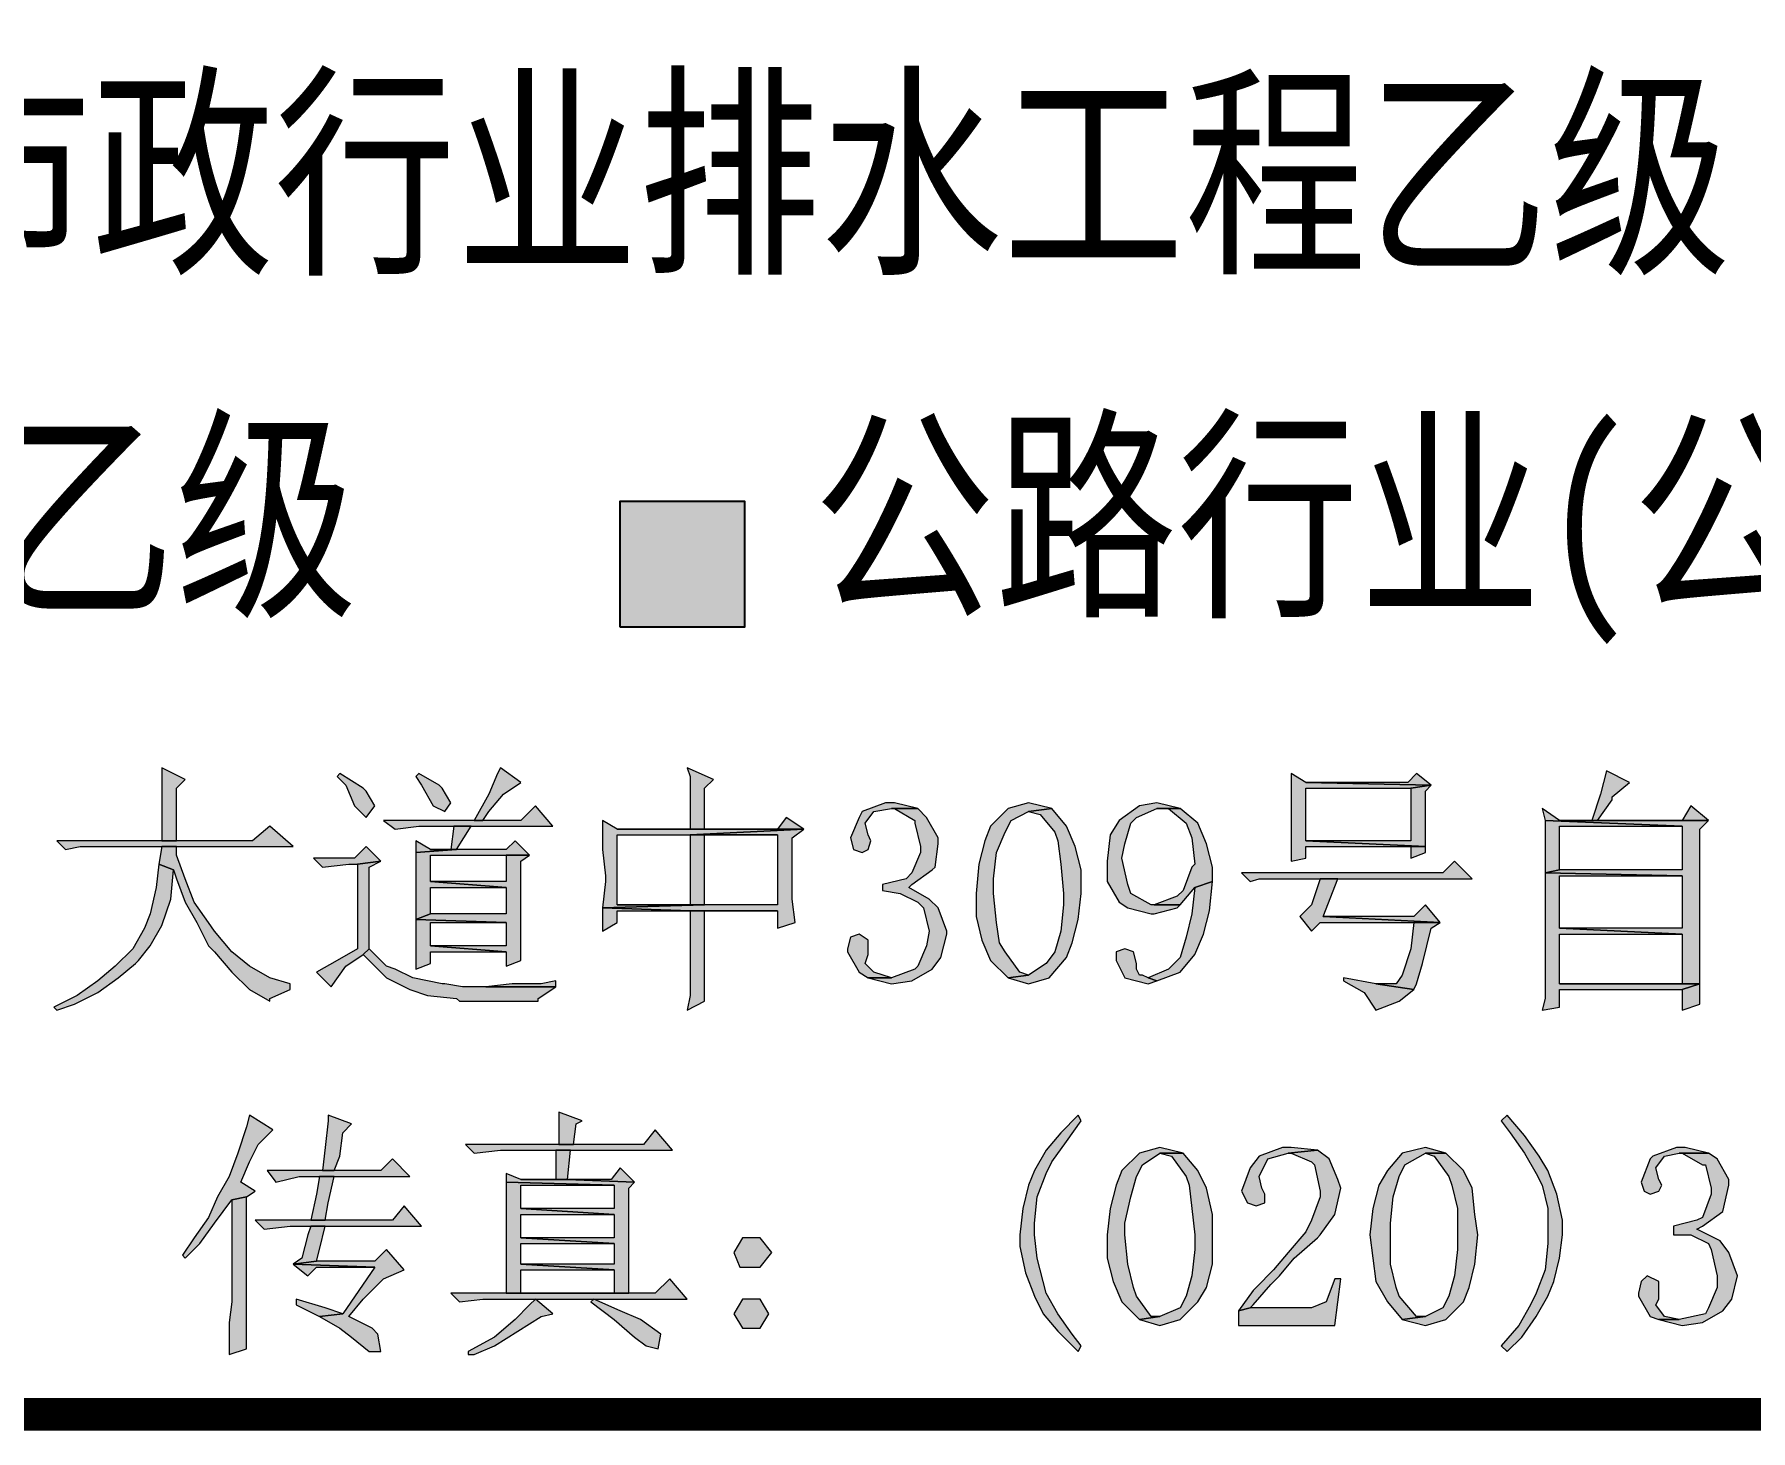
# Model space of a CAD drawing. Extents: x -9422388 to 15610651, y -1992469 to 953794.
# Drawn here: x -2685709 to -2683857, y -249002 to -247497 of the extents above; entities that cross this region are included whole.
import ezdxf

# ---------------------------------------------------------------- set-up
doc = ezdxf.new("R2010")
doc.units = 0
doc.header["$LTSCALE"] = 1000
doc.layers.add('PUB_TITLE', color=4, linetype='Continuous')
doc.styles.add('STYLE1', font='', dxfattribs={"width": 0.8})
doc.styles.get('STYLE1').set_extended_font_data('SimSun')

# ---------------------------------------------------------------- blocks, each defined once
blk = doc.blocks.new('AACI')
at = {"layer": 'PUB_TITLE'}
blk.add_hatch(color=256, dxfattribs=at).paths.add_polyline_path([(3832.3, 849.1), (3832.3, 984.1), (3697.3, 984.1), (3697.3, 849.1)])
h = blk.add_hatch(color=256, dxfattribs=at)
h.dxf.hatch_style = 1
h.paths.add_polyline_path([(3219.3, 675), (3228.7, 684.5), (3203.6, 697.1), (3203.6, 681.3), (3203.6, 653), (3203.6, 618.4), (3219.3, 618.4)])
h.paths.add_polyline_path([(3320, 634.1), (3301.1, 618.4), (3219.3, 618.4), (3203.6, 618.4), (3090.3, 618.4), (3099.7, 608.9), (3115.5, 612.1), (3203.6, 612.1), (3219.3, 612.1), (3345.2, 612.1)])
h.paths.add_polyline_path([(3219.3, 612.1), (3203.6, 612.1), (3200.4, 593.2), (3216.2, 586.9), (3219.3, 577.5), (3228.7, 552.3), (3241.3, 530.3), (3253.9, 505.1), (3260.2, 498.8), (3279.1, 476.8), (3298, 457.9), (3320, 445.3), (3320, 448.4), (3342, 457.9), (3342, 464.2), (3320, 470.5), (3298, 483.1), (3279.1, 498.8), (3260.2, 520.8), (3253.9, 530.3), (3238.2, 552.3), (3228.7, 577.5), (3219.3, 602.7)])
h.paths.add_polyline_path([(3216.2, 586.9), (3200.4, 593.2), (3197.3, 568), (3191, 539.7), (3184.7, 524), (3172.1, 501.9), (3153.2, 483.1), (3134.3, 467.3), (3112.3, 451.6), (3087.1, 439), (3090.3, 435.9), (3109.2, 442.2), (3134.3, 454.7), (3156.4, 470.5), (3175.2, 486.2), (3178.4, 489.4), (3191, 505.1), (3203.6, 527.1), (3213, 555.4)])
h = blk.add_hatch(color=256, dxfattribs=at)
h.dxf.hatch_style = 1
h.paths.add_polyline_path([(3505.7, 675), (3502.5, 678.2), (3480.5, 690.8), (3477.4, 687.6), (3483.7, 678.2), (3496.2, 656.2), (3508.8, 649.9), (3515.1, 659.3)])
h.paths.add_polyline_path([(3571.8, 668.7), (3590.7, 681.3), (3568.6, 697.1), (3565.5, 690.8), (3556, 668.7), (3540.3, 640.4), (3549.7, 640.4), (3556, 649.9)])
h.paths.add_polyline_path([(3606.4, 656.2), (3590.7, 640.4), (3549.7, 640.4), (3540.3, 640.4), (3442.7, 640.4), (3455.3, 631), (3480.5, 634.1), (3518.3, 634.1), (3537.2, 634.1), (3625.3, 634.1)])
h.paths.add_polyline_path([(3423.9, 671.9), (3420.7, 675), (3395.5, 690.8), (3392.4, 687.6), (3401.8, 678.2), (3411.3, 656.2), (3423.9, 643.6), (3433.3, 656.2)])
h.paths.add_polyline_path([(3423.9, 612.1), (3411.3, 599.5), (3367.2, 599.5), (3376.7, 590.1), (3405, 593.2), (3414.4, 593.2), (3439.6, 596.4)])
h.paths.add_polyline_path([(3427, 590.1), (3439.6, 596.4), (3414.4, 593.2), (3414.4, 501.9), (3392.4, 489.4), (3370.4, 476.8), (3386.1, 461), (3401.8, 483.1), (3420.7, 495.7), (3427, 501.9)])
h.paths.add_polyline_path([(3427, 501.9), (3420.7, 495.7), (3436.5, 479.9), (3445.9, 470.5), (3471.1, 457.9), (3490, 451.6), (3521.4, 448.4), (3524.6, 445.3), (3549.7, 445.3), (3578.1, 445.3), (3609.5, 445.3), (3609.5, 448.4), (3628.4, 461), (3552.9, 461), (3527.7, 461), (3508.8, 464.2), (3505.7, 464.2), (3474.2, 470.5), (3455.3, 479.9), (3445.9, 483.1)])
h.paths.add_polyline_path([(3493.1, 530.3), (3574.9, 530.3), (3477.4, 533.4), (3477.4, 508.2), (3477.4, 479.9), (3493.1, 486.2), (3493.1, 498.8), (3574.9, 498.8), (3493.1, 505.1)])
h.paths.add_polyline_path([(3493.1, 568), (3574.9, 568), (3493.1, 574.3), (3493.1, 602.7), (3574.9, 602.7), (3600.1, 602.7), (3584.4, 618.4), (3574.9, 608.9), (3521.4, 608.9), (3477.4, 605.8), (3477.4, 577.5), (3477.4, 549.2), (3477.4, 533.4), (3493.1, 539.7)])
h.paths.add_polyline_path([(3477.4, 618.4), (3477.4, 605.8), (3521.4, 608.9), (3493.1, 608.9)], flags=17)
h.paths.add_polyline_path([(3590.7, 596.4), (3600.1, 602.7), (3574.9, 602.7), (3574.9, 574.3), (3493.1, 574.3), (3574.9, 568), (3574.9, 539.7), (3493.1, 539.7), (3477.4, 533.4), (3574.9, 530.3), (3574.9, 505.1), (3493.1, 505.1), (3574.9, 498.8), (3574.9, 483.1), (3590.7, 489.4), (3590.7, 492.5), (3590.7, 517.7), (3590.7, 546)])
h.paths.add_polyline_path([(3628.4, 467.3), (3612.7, 464.2), (3581.2, 464.2), (3552.9, 461), (3628.4, 461)], flags=17)
h = blk.add_hatch(color=256, dxfattribs=at)
h.dxf.hatch_style = 1
h.paths.add_polyline_path([(3788.9, 675), (3798.4, 684.5), (3770, 697.1), (3773.2, 687.6), (3773.2, 662.4), (3773.2, 631), (3788.9, 631)])
h.paths.add_polyline_path([(3895.9, 631), (3788.9, 631), (3694.5, 631), (3678.8, 640.4), (3678.8, 634.1), (3678.8, 608.9), (3681.9, 580.6), (3681.9, 574.3), (3678.8, 546), (3788.9, 549.2), (3694.5, 549.2), (3694.5, 624.7), (3773.2, 624.7)])
h.paths.add_polyline_path([(3895.9, 631), (3773.2, 624.7), (3867.6, 624.7), (3867.6, 549.2), (3788.9, 549.2), (3678.8, 546), (3773.2, 542.9), (3867.6, 542.9), (3867.6, 524), (3886.5, 530.3), (3883.3, 555.4), (3883.3, 621.5)])
h.paths.add_polyline_path([(3877, 643.6), (3867.6, 631), (3895.9, 631)])
h.paths.add_polyline_path([(3788.9, 624.7), (3773.2, 624.7), (3773.2, 549.2), (3788.9, 549.2)], flags=17)
h.paths.add_polyline_path([(3788.9, 542.9), (3773.2, 542.9), (3773.2, 505.1), (3773.2, 473.6), (3773.2, 451.6), (3770, 435.9), (3788.9, 445.3), (3788.9, 451.6), (3788.9, 473.6), (3788.9, 501.9)])
h.paths.add_polyline_path([(3694.5, 542.9), (3773.2, 542.9), (3678.8, 546), (3678.8, 520.8), (3694.5, 530.3)])
h = blk.add_hatch(color=256, dxfattribs=at)
h.dxf.hatch_style = 1
h.paths.add_polyline_path([(4556.8, 690.8), (4547.4, 681.3), (4437.2, 681.3), (4572.5, 678.2)], flags=17)
h.paths.add_polyline_path([(4437.2, 681.3), (4421.5, 690.8), (4421.5, 668.7), (4421.5, 643.6), (4421.5, 621.5), (4421.5, 596.4), (4437.2, 599.5), (4437.2, 612.1), (4550.5, 612.1), (4566.2, 612.1), (4437.2, 618.4), (4437.2, 675), (4550.5, 675), (4572.5, 678.2)])
h.paths.add_polyline_path([(4566.2, 671.9), (4572.5, 678.2), (4550.5, 675), (4550.5, 618.4), (4437.2, 618.4), (4566.2, 612.1), (4566.2, 634.1)], flags=17)
h.paths.add_polyline_path([(4566.2, 612.1), (4550.5, 612.1), (4550.5, 599.5), (4566.2, 605.8)], flags=17)
h.paths.add_polyline_path([(4597.7, 596.4), (4585.1, 583.8), (4368, 583.8), (4377.4, 574.3), (4386.9, 577.5), (4452.9, 577.5), (4471.8, 577.5), (4616.6, 577.5)])
h.paths.add_polyline_path([(4471.8, 577.5), (4452.9, 577.5), (4443.5, 549.2), (4430.9, 536.6), (4443.5, 520.8), (4452.9, 530.3), (4553.7, 530.3), (4582, 530.3), (4456.1, 536.6)])
h.paths.add_polyline_path([(4566.2, 549.2), (4553.7, 536.6), (4456.1, 536.6), (4582, 530.3)], flags=17)
h.paths.add_polyline_path([(4572.5, 524), (4582, 530.3), (4553.7, 530.3), (4550.5, 501.9), (4541.1, 473.6), (4534.8, 464.2), (4531.6, 464.2), (4512.7, 464.2), (4553.7, 457.9), (4556.8, 464.2), (4563.1, 486.2)])
h.paths.add_polyline_path([(4537.9, 445.3), (4553.7, 457.9), (4512.7, 464.2), (4478.1, 470.5), (4478.1, 467.3), (4500.2, 454.7), (4512.7, 435.9)])
h = blk.add_hatch(color=256, dxfattribs=at)
h.dxf.hatch_style = 1
h.paths.add_polyline_path([(4786.5, 681.3), (4761.4, 693.9), (4755.1, 668.7), (4745.6, 640.4), (4751.9, 640.4), (4767.6, 662.4), (4767.6, 665.6)])
h.paths.add_polyline_path([(4852.6, 656.2), (4843.2, 640.4), (4871.5, 640.4)])
h.paths.add_polyline_path([(4871.5, 640.4), (4711, 640.4), (4692.1, 653), (4695.3, 640.4), (4843.2, 634.1), (4843.2, 586.9), (4711, 586.9), (4695.3, 583.8), (4843.2, 580.6), (4843.2, 524), (4711, 524), (4843.2, 517.7), (4843.2, 464.2), (4862.1, 464.2), (4862.1, 631)])
h.paths.add_polyline_path([(4711, 634.1), (4843.2, 634.1), (4695.3, 640.4), (4695.3, 615.2), (4695.3, 583.8), (4711, 586.9)], flags=17)
h.paths.add_polyline_path([(4711, 580.6), (4843.2, 580.6), (4695.3, 583.8), (4695.3, 542.9), (4695.3, 501.9), (4695.3, 470.5), (4695.3, 448.4), (4692.1, 435.9), (4711, 439), (4711, 457.9), (4843.2, 457.9), (4862.1, 464.2), (4711, 464.2), (4711, 517.7), (4843.2, 517.7), (4711, 524)])
h.paths.add_polyline_path([(4862.1, 464.2), (4843.2, 457.9), (4843.2, 435.9), (4862.1, 442.2)], flags=17)
h = blk.add_hatch(color=256, dxfattribs=at)
h.dxf.hatch_style = 1
h.paths.add_polyline_path([(4040.7, 621.5), (4028.1, 643.6), (4018.7, 653), (3993.5, 653), (4015.5, 640.4), (4015.5, 637.3), (4021.8, 612.1), (4021.8, 605.8), (4012.4, 583.8), (4006.1, 577.5), (3980.9, 571.2), (3980.9, 564.9), (3999.8, 561.7), (4018.7, 552.3), (4024.9, 546), (4031.2, 520.8), (4028.1, 505.1), (4018.7, 483.1), (4015.5, 479.9), (3990.3, 470.5), (3965.2, 470.5), (3990.3, 464.2), (4012.4, 467.3), (4034.4, 479.9), (4043.8, 492.5), (4050.1, 517.7), (4050.1, 520.8), (4040.7, 546), (4031.2, 555.4), (4009.2, 568), (4012.4, 571.2), (4034.4, 586.9), (4037.5, 590.1), (4040.7, 615.2)])
h.paths.add_polyline_path([(3962, 637.3), (3971.4, 649.9), (3990.3, 653), (4018.7, 653), (3993.5, 659.3), (3984, 659.3), (3958.9, 649.9), (3955.7, 643.6), (3946.3, 621.5), (3949.4, 608.9), (3958.9, 605.8), (3965.2, 608.9), (3968.3, 618.4), (3965.2, 624.7)])
h.paths.add_polyline_path([(3965.2, 495.7), (3965.2, 505.1), (3965.2, 511.4), (3955.7, 517.7), (3946.3, 514.5), (3943.1, 501.9), (3943.1, 498.8), (3955.7, 476.8), (3965.2, 470.5), (3990.3, 470.5), (3971.4, 476.8), (3962, 486.2)])
h.paths.add_polyline_path([(4103.6, 530.3), (4100.5, 561.7), (4100.5, 577.5), (4103.6, 605.8), (4113.1, 627.8), (4119.4, 640.4), (4138.2, 649.9), (4163.4, 653), (4138.2, 659.3), (4116.2, 653), (4097.3, 634.1), (4091, 618.4), (4084.7, 593.2), (4081.6, 561.7), (4081.6, 536.6), (4087.9, 511.4), (4097.3, 489.4), (4116.2, 470.5), (4138.2, 473.6), (4128.8, 476.8), (4113.1, 498.8), (4106.8, 508.2)])
h.paths.add_polyline_path([(4194.9, 561.7), (4194.9, 586.9), (4188.6, 612.1), (4179.2, 634.1), (4163.4, 653), (4138.2, 649.9), (4150.8, 646.7), (4166.6, 627.8), (4169.7, 618.4), (4172.9, 593.2), (4176, 561.7), (4176, 549.2), (4172.9, 520.8), (4166.6, 498.8), (4157.1, 486.2), (4138.2, 473.6), (4116.2, 470.5), (4138.2, 464.2), (4160.3, 470.5), (4179.2, 492.5), (4185.4, 508.2), (4191.7, 533.4)])
h.paths.add_polyline_path([(4238.9, 599.5), (4242.1, 615.2), (4248.4, 637.3), (4254.7, 643.6), (4276.7, 653), (4301.9, 653), (4276.7, 659.3), (4257.8, 656.2), (4235.8, 640.4), (4226.4, 624.7), (4223.2, 596.4), (4223.2, 574.3), (4235.8, 552.3), (4245.2, 546), (4270.4, 539.7), (4273.6, 539.7), (4298.7, 546), (4301.9, 549.2), (4273.6, 549.2), (4270.4, 549.2), (4248.4, 561.7), (4245.2, 571.2)])
h.paths.add_polyline_path([(4336.5, 590.1), (4330.2, 615.2), (4320.8, 637.3), (4301.9, 653), (4289.3, 653), (4308.2, 637.3), (4314.5, 621.5), (4317.6, 593.2), (4314.5, 590.1), (4305, 564.9), (4298.7, 558.6), (4273.6, 549.2), (4301.9, 549.2), (4317.6, 568), (4336.5, 574.3)])
h.paths.add_polyline_path([(4336.5, 574.3), (4317.6, 568), (4314.5, 539.7), (4308.2, 514.5), (4301.9, 492.5), (4289.3, 479.9), (4267.3, 470.5), (4276.7, 467.3), (4301.9, 476.8), (4317.6, 495.7), (4327.1, 517.7), (4333.4, 542.9)])
h = blk.add_hatch(color=256, dxfattribs=at)
h.dxf.hatch_style = 1
h.paths.add_polyline_path([(3537.2, 634.1), (3518.3, 634.1), (3515.1, 608.9), (3521.4, 608.9)])
h = blk.add_hatch(color=256, dxfattribs=at)
h.dxf.hatch_style = 1
h.paths.add_polyline_path([(4254.7, 486.2), (4251.5, 498.8), (4242.1, 501.9), (4232.7, 498.8), (4232.7, 489.4), (4242.1, 470.5), (4267.3, 464.2), (4276.7, 467.3), (4267.3, 470.5), (4261, 473.6), (4257.8, 473.6), (4254.7, 479.9)])
h = blk.add_hatch(color=256, dxfattribs=at)
h.dxf.hatch_style = 1
h.paths.add_polyline_path([(3383, 322.6), (3383, 316.3), (3379.8, 287.9), (3376.7, 262.8), (3389.2, 262.8), (3395.5, 278.5), (3398.7, 303.7), (3408.1, 313.1)])
h.paths.add_polyline_path([(3298, 322.6), (3294.8, 310), (3285.4, 281.7), (3276, 256.5), (3263.4, 234.4), (3253.9, 212.4), (3238.2, 190.4), (3225.6, 171.5), (3228.7, 168.4), (3244.5, 184.1), (3260.2, 206.1), (3279.1, 231.3), (3294.8, 234.4), (3304.3, 240.7), (3288.5, 250.2), (3298, 272.2), (3307.4, 291.1), (3323.2, 306.8)])
h.paths.add_polyline_path([(3452.2, 275.4), (3439.6, 262.8), (3389.2, 262.8), (3376.7, 262.8), (3316.9, 262.8), (3326.3, 250.2), (3351.5, 256.5), (3373.5, 256.5), (3389.2, 256.5), (3471.1, 256.5)])
h.paths.add_polyline_path([(3389.2, 256.5), (3373.5, 256.5), (3370.4, 237.6), (3364.1, 209.3), (3379.8, 209.3), (3383, 228.2)])
h.paths.add_polyline_path([(3294.8, 234.4), (3279.1, 231.3), (3279.1, 121.2), (3276, 99.1), (3276, 64.5), (3294.8, 70.8), (3294.8, 102.3), (3294.8, 124.3)])
h.paths.add_polyline_path([(3464.8, 225), (3452.2, 209.3), (3379.8, 209.3), (3364.1, 209.3), (3304.3, 209.3), (3313.7, 199.8), (3342, 203), (3364.1, 203), (3379.8, 203), (3483.7, 203)])
h.paths.add_polyline_path([(3379.8, 203), (3364.1, 203), (3360.9, 193.5), (3354.6, 168.4), (3345.2, 162.1), (3370.4, 165.2), (3373.5, 177.8)])
h.paths.add_polyline_path([(3445.9, 177.8), (3433.3, 165.2), (3370.4, 165.2), (3345.2, 162.1), (3433.3, 158.9), (3398.7, 108.6), (3373.5, 105.4), (3395.5, 92.8), (3408.1, 83.4), (3427, 67.7), (3439.6, 67.7), (3436.5, 86.5), (3430.2, 92.8), (3405, 105.4), (3420.7, 124.3), (3439.6, 143.2), (3442.7, 146.3), (3464.8, 155.8)])
h.paths.add_polyline_path([(3345.2, 162.1), (3360.9, 149.5), (3370.4, 158.9), (3433.3, 158.9)], flags=17)
h.paths.add_polyline_path([(3348.3, 124.3), (3348.3, 118), (3373.5, 105.4), (3398.7, 108.6), (3379.8, 114.9)], flags=17)
h = blk.add_hatch(color=256, dxfattribs=at)
h.dxf.hatch_style = 1
h.paths.add_polyline_path([(3848.7, 190.4), (3829.8, 190.4), (3820.4, 174.7), (3826.7, 158.9), (3848.7, 158.9), (3861.3, 174.7)])
h.paths.add_polyline_path([(3848.7, 124.3), (3829.8, 124.3), (3820.4, 108.6), (3829.8, 92.8), (3848.7, 92.8), (3858.2, 108.6)])
h.paths.add_polyline_path([(3631.6, 325.7), (3631.6, 319.4), (3631.6, 291.1), (3647.3, 291.1), (3650.5, 313.1), (3656.7, 316.3)])
h.paths.add_polyline_path([(3735.4, 306.8), (3722.8, 291.1), (3647.3, 291.1), (3631.6, 291.1), (3530.9, 291.1), (3540.3, 281.7), (3568.6, 284.8), (3628.4, 284.8), (3644.2, 284.8), (3754.3, 284.8)])
h.paths.add_polyline_path([(3644.2, 284.8), (3628.4, 284.8), (3628.4, 253.3), (3590.7, 253.3), (3641, 253.3)])
h.paths.add_polyline_path([(3697.7, 265.9), (3688.2, 253.3), (3641, 253.3), (3713.4, 250.2)])
h.paths.add_polyline_path([(3574.9, 259.6), (3574.9, 250.2), (3691.4, 247), (3691.4, 221.9), (3590.7, 221.9), (3691.4, 215.6), (3691.4, 190.4), (3590.7, 190.4), (3691.4, 184.1), (3691.4, 162.1), (3590.7, 162.1), (3691.4, 155.8), (3691.4, 130.6), (3590.7, 130.6), (3574.9, 130.6), (3707.1, 130.6), (3707.1, 243.9), (3713.4, 250.2), (3641, 253.3), (3590.7, 253.3)])
h.paths.add_polyline_path([(3574.9, 250.2), (3574.9, 231.3), (3574.9, 206.1), (3574.9, 171.5), (3574.9, 130.6), (3590.7, 130.6), (3590.7, 155.8), (3691.4, 155.8), (3590.7, 162.1), (3590.7, 184.1), (3691.4, 184.1), (3590.7, 190.4), (3590.7, 215.6), (3691.4, 215.6), (3590.7, 221.9), (3590.7, 247), (3691.4, 247)], flags=17)
h.paths.add_polyline_path([(3751.2, 146.3), (3735.4, 130.6), (3707.1, 130.6), (3574.9, 130.6), (3515.1, 130.6), (3524.6, 121.2), (3549.7, 124.3), (3770, 124.3)])
h.paths.add_polyline_path([(3606.4, 124.3), (3600.1, 118), (3584.4, 102.3), (3562.3, 83.4), (3534, 67.7), (3534, 64.5), (3540.3, 64.5), (3562.3, 74), (3587.5, 89.7), (3612.7, 105.4), (3625.3, 108.6)])
h.paths.add_polyline_path([(3669.3, 124.3), (3666.2, 121.2), (3691.4, 102.3), (3713.4, 83.4), (3726, 74), (3738.6, 70.8), (3741.7, 86.5), (3719.7, 102.3), (3697.7, 111.7)])
h = blk.add_hatch(color=256, dxfattribs=at)
h.dxf.hatch_style = 1
h.paths.add_polyline_path([(5843.9, 287.9), (5821.9, 281.7), (5803, 262.8), (5793.6, 247), (5787.3, 221.9), (5784.1, 193.5), (5787.3, 168.4), (5793.6, 143.2), (5803, 121.2), (5818.8, 102.3), (5843.9, 105.4), (5834.5, 105.4), (5815.6, 127.4), (5812.5, 136.9), (5806.2, 162.1), (5806.2, 193.5), (5806.2, 206.1), (5809.3, 234.4), (5815.6, 256.5), (5825.1, 269.1), (5843.9, 281.7), (5866, 281.7)])
h.paths.add_polyline_path([(5866, 281.7), (5843.9, 281.7), (5853.4, 278.5), (5872.3, 256.5), (5872.3, 247), (5878.6, 221.9), (5878.6, 193.5), (5878.6, 177.8), (5875.4, 149.5), (5869.1, 127.4), (5862.8, 114.9), (5843.9, 105.4), (5818.8, 102.3), (5843.9, 96), (5866, 102.3), (5884.8, 121.2), (5891.1, 136.9), (5897.4, 162.1), (5900.6, 193.5), (5897.4, 215.6), (5894.3, 243.9), (5884.8, 262.8)])
h.paths.add_polyline_path([(5699.2, 287.9), (5677.1, 284.8), (5658.3, 272.2), (5645.7, 253.3), (5642.5, 228.2), (5645.7, 203), (5655.1, 184.1), (5664.6, 174.7), (5692.9, 168.4), (5696, 168.4), (5721.2, 177.8), (5696, 180.9), (5692.9, 180.9), (5670.8, 193.5), (5664.6, 203), (5661.4, 228.2), (5661.4, 243.9), (5667.7, 269.1), (5674, 275.4), (5699.2, 281.7), (5724.3, 284.8)])
h.paths.add_polyline_path([(5724.3, 284.8), (5699.2, 281.7), (5708.6, 281.7), (5727.5, 265.9), (5733.8, 253.3), (5736.9, 225), (5736.9, 218.7), (5724.3, 193.5), (5718.1, 187.2), (5696, 180.9), (5721.2, 177.8), (5736.9, 199.8), (5755.8, 203), (5755.8, 218.7), (5749.5, 247), (5740.1, 265.9)])
h.paths.add_polyline_path([(5755.8, 203), (5736.9, 199.8), (5733.8, 171.5), (5730.6, 143.2), (5721.2, 124.3), (5711.8, 108.6), (5686.6, 102.3), (5699.2, 96), (5721.2, 105.4), (5740.1, 127.4), (5749.5, 146.3), (5755.8, 174.7)])
h.paths.add_polyline_path([(5664.6, 133.7), (5655.1, 127.4), (5652, 118), (5664.6, 102.3), (5686.6, 96), (5699.2, 96), (5686.6, 102.3), (5683.4, 102.3), (5677.1, 105.4), (5677.1, 108.6), (5674, 114.9), (5670.8, 127.4)])
h.paths.add_polyline_path([(5570.1, 287.9), (5563.8, 287.9), (5567, 281.7), (5579.6, 278.5), (5582.7, 272.2), (5582.7, 269.1), (5582.7, 262.8), (5585.9, 256.5), (5592.2, 250.2), (5601.6, 256.5), (5604.8, 265.9), (5595.3, 281.7)])
h.paths.add_polyline_path([(5563.8, 287.9), (5538.7, 281.7), (5519.8, 262.8), (5510.3, 240.7), (5504.1, 215.6), (5500.9, 184.1), (5522.9, 190.4), (5522.9, 221.9), (5526.1, 247), (5535.5, 265.9), (5545, 275.4), (5567, 281.7)])
h.paths.add_polyline_path([(5563.8, 218.7), (5541.8, 212.4), (5538.7, 209.3), (5563.8, 206.1), (5585.9, 193.5), (5592.2, 187.2), (5595.3, 162.1), (5595.3, 133.7), (5589, 114.9), (5585.9, 111.7), (5563.8, 102.3), (5535.5, 102.3), (5560.7, 96), (5576.4, 96), (5598.5, 111.7), (5611.1, 130.6), (5614.2, 162.1), (5614.2, 174.7), (5604.8, 199.8), (5592.2, 212.4)])
h.paths.add_polyline_path([(5538.7, 209.3), (5522.9, 190.4), (5500.9, 184.1), (5500.9, 165.2), (5507.2, 140), (5516.6, 118), (5535.5, 102.3), (5563.8, 102.3), (5554.4, 102.3), (5532.4, 121.2), (5522.9, 143.2), (5522.9, 171.5), (5526.1, 180.9), (5541.8, 199.8), (5563.8, 206.1)])
h.paths.add_polyline_path([(5428.5, 287.9), (5422.2, 287.9), (5409.6, 275.4), (5387.6, 272.2), (5378.2, 272.2), (5378.2, 265.9), (5397.1, 265.9), (5406.5, 262.8), (5409.6, 256.5), (5409.6, 121.2), (5403.4, 108.6), (5387.6, 105.4), (5378.2, 105.4), (5378.2, 96), (5460, 96), (5460, 105.4), (5447.4, 105.4), (5431.7, 108.6), (5428.5, 121.2)])
h.paths.add_polyline_path([(5271.2, 287.9), (5261.7, 287.9), (5239.7, 278.5), (5233.4, 275.4), (5224, 250.2), (5227.1, 240.7), (5236.6, 237.6), (5242.9, 240.7), (5246, 247), (5242.9, 253.3), (5242.9, 265.9), (5249.1, 278.5), (5268, 281.7), (5296.4, 281.7)])
h.paths.add_polyline_path([(5296.4, 281.7), (5268, 281.7), (5271.2, 281.7), (5293.2, 269.1), (5299.5, 243.9), (5299.5, 237.6), (5290.1, 212.4), (5283.8, 209.3), (5258.6, 203), (5258.6, 193.5), (5277.5, 193.5), (5299.5, 184.1), (5302.6, 177.8), (5308.9, 149.5), (5305.8, 136.9), (5299.5, 114.9), (5293.2, 108.6), (5268, 102.3), (5242.9, 102.3), (5268, 96), (5290.1, 99.1), (5312.1, 111.7), (5321.5, 124.3), (5327.8, 149.5), (5318.4, 174.7), (5312.1, 187.2), (5286.9, 199.8), (5293.2, 203), (5312.1, 218.7), (5315.2, 218.7), (5321.5, 247), (5321.5, 253.3), (5305.8, 275.4)])
h.paths.add_polyline_path([(5233.4, 149.5), (5224, 143.2), (5220.8, 130.6), (5220.8, 127.4), (5236.6, 105.4), (5242.9, 102.3), (5268, 102.3), (5249.1, 105.4), (5239.7, 118), (5242.9, 124.3), (5246, 133.7), (5242.9, 143.2)])
h.paths.add_polyline_path([(5132.7, 287.9), (5110.7, 281.7), (5091.8, 262.8), (5085.5, 247), (5076.1, 221.9), (5076.1, 193.5), (5076.1, 168.4), (5082.4, 143.2), (5091.8, 121.2), (5110.7, 102.3), (5132.7, 105.4), (5123.3, 105.4), (5107.5, 127.4), (5101.2, 136.9), (5098.1, 162.1), (5094.9, 193.5), (5094.9, 206.1), (5098.1, 234.4), (5107.5, 256.5), (5113.8, 269.1), (5132.7, 281.7), (5154.7, 281.7)])
h.paths.add_polyline_path([(5154.7, 281.7), (5132.7, 281.7), (5145.3, 278.5), (5161, 256.5), (5164.2, 247), (5167.3, 221.9), (5170.5, 193.5), (5170.5, 177.8), (5167.3, 149.5), (5161, 127.4), (5151.6, 114.9), (5132.7, 105.4), (5110.7, 102.3), (5132.7, 96), (5154.7, 102.3), (5173.6, 121.2), (5179.9, 136.9), (5186.2, 162.1), (5189.4, 193.5), (5189.4, 215.6), (5183.1, 243.9), (5173.6, 262.8)])
h.paths.add_polyline_path([(4991.1, 287.9), (4972.2, 287.9), (4950.2, 275.4), (4943.9, 269.1), (4937.6, 243.9), (4947, 218.7), (4947, 215.6), (4969.1, 199.8), (4959.6, 193.5), (4940.7, 174.7), (4937.6, 168.4), (4931.3, 143.2), (4934.4, 130.6), (4950.2, 108.6), (4962.8, 99.1), (4991.1, 102.3), (4981.6, 102.3), (4959.6, 111.7), (4956.5, 118), (4947, 143.2), (4947, 146.3), (4956.5, 171.5), (4956.5, 174.7), (4975.4, 193.5), (5010, 199.8), (5016.3, 203), (5000.5, 203), (4984.8, 209.3), (4965.9, 225), (4962.8, 225), (4953.3, 247), (4959.6, 272.2), (4965.9, 275.4), (4991.1, 281.7), (5016.3, 284.8)])
h.paths.add_polyline_path([(5016.3, 284.8), (4991.1, 281.7), (4997.4, 281.7), (5019.4, 269.1), (5028.9, 243.9), (5019.4, 218.7), (5000.5, 203), (5016.3, 203), (5035.1, 218.7), (5044.6, 243.9), (5041.4, 253.3), (5028.9, 275.4)])
h.paths.add_polyline_path([(5010, 199.8), (4975.4, 193.5), (4997.4, 184.1), (5016.3, 168.4), (5022.6, 165.2), (5028.9, 140), (5028.9, 136.9), (5019.4, 111.7), (5016.3, 108.6), (4991.1, 102.3), (4962.8, 99.1), (4987.9, 96), (5006.8, 96), (5028.9, 108.6), (5038.3, 121.2), (5044.6, 146.3), (5044.6, 149.5), (5035.1, 174.7), (5032, 180.9)])
h.paths.add_polyline_path([(4846.3, 287.9), (4836.9, 287.9), (4811.7, 278.5), (4808.6, 275.4), (4799.1, 250.2), (4802.3, 240.7), (4808.6, 237.6), (4818, 240.7), (4821.1, 247), (4818, 253.3), (4814.9, 265.9), (4824.3, 278.5), (4840, 281.7), (4871.5, 281.7)])
h.paths.add_polyline_path([(4871.5, 281.7), (4840, 281.7), (4843.2, 281.7), (4865.2, 269.1), (4868.4, 269.1), (4874.6, 243.9), (4874.6, 237.6), (4865.2, 212.4), (4858.9, 209.3), (4833.7, 203), (4833.7, 193.5), (4852.6, 193.5), (4871.5, 184.1), (4874.6, 177.8), (4880.9, 149.5), (4880.9, 136.9), (4871.5, 114.9), (4868.4, 108.6), (4840, 102.3), (4818, 102.3), (4843.2, 96), (4865.2, 99.1), (4887.2, 111.7), (4896.7, 124.3), (4903, 149.5), (4893.5, 174.7), (4884.1, 187.2), (4858.9, 199.8), (4865.2, 203), (4887.2, 218.7), (4893.5, 247), (4893.5, 253.3), (4880.9, 275.4)])
h.paths.add_polyline_path([(4805.4, 149.5), (4799.1, 143.2), (4796, 130.6), (4796, 127.4), (4808.6, 105.4), (4818, 102.3), (4840, 102.3), (4824.3, 105.4), (4814.9, 118), (4818, 124.3), (4818, 133.7), (4818, 143.2)])
h.paths.add_polyline_path([(4654.4, 322.6), (4648.1, 316.3), (4657.5, 303.7), (4673.2, 281.7), (4685.8, 259.6), (4692.1, 247), (4698.4, 221.9), (4698.4, 193.5), (4698.4, 184.1), (4695.3, 155.8), (4685.8, 130.6), (4679.5, 118), (4666.9, 96), (4648.1, 74), (4654.4, 67.7), (4670.1, 83.4), (4685.8, 105.4), (4698.4, 127.4), (4704.7, 143.2), (4711, 168.4), (4714.1, 193.5), (4714.1, 209.3), (4707.9, 237.6), (4698.4, 262.8), (4689, 278.5), (4673.2, 300.5)])
h.paths.add_polyline_path([(4566.2, 287.9), (4541.1, 281.7), (4525.3, 262.8), (4515.9, 247), (4509.6, 221.9), (4506.4, 193.5), (4509.6, 168.4), (4512.7, 143.2), (4525.3, 121.2), (4541.1, 102.3), (4566.2, 105.4), (4556.8, 105.4), (4537.9, 127.4), (4534.8, 136.9), (4528.5, 162.1), (4528.5, 193.5), (4528.5, 206.1), (4531.6, 234.4), (4537.9, 256.5), (4544.2, 269.1), (4566.2, 281.7), (4588.3, 281.7)])
h.paths.add_polyline_path([(4588.3, 281.7), (4566.2, 281.7), (4575.7, 278.5), (4591.4, 256.5), (4594.6, 247), (4600.9, 221.9), (4600.9, 193.5), (4600.9, 177.8), (4597.7, 149.5), (4591.4, 127.4), (4585.1, 114.9), (4566.2, 105.4), (4541.1, 102.3), (4566.2, 96), (4588.3, 102.3), (4607.2, 121.2), (4613.4, 136.9), (4619.7, 162.1), (4622.9, 193.5), (4619.7, 215.6), (4616.6, 243.9), (4607.2, 262.8)])
h.paths.add_polyline_path([(4421.5, 287.9), (4412, 287.9), (4386.9, 278.5), (4377.4, 265.9), (4368, 240.7), (4374.3, 228.2), (4383.7, 225), (4393.2, 228.2), (4393.2, 237.6), (4390, 243.9), (4386.9, 256.5), (4396.3, 275.4), (4418.3, 281.7), (4449.8, 284.8)])
h.paths.add_polyline_path([(4449.8, 284.8), (4418.3, 281.7), (4421.5, 281.7), (4443.5, 272.2), (4446.7, 269.1), (4452.9, 240.7), (4452.9, 234.4), (4443.5, 209.3), (4437.2, 196.7), (4418.3, 174.7), (4402.6, 155.8), (4383.7, 136.9), (4380.6, 133.7), (4364.8, 111.7), (4377.4, 114.9), (4380.6, 118), (4399.4, 140), (4408.9, 149.5), (4424.6, 168.4), (4449.8, 190.4), (4452.9, 193.5), (4468.7, 215.6), (4475, 243.9), (4471.8, 253.3), (4462.4, 275.4)])
h.paths.add_polyline_path([(4475, 146.3), (4468.7, 146.3), (4459.2, 121.2), (4443.5, 114.9), (4377.4, 114.9), (4364.8, 111.7), (4364.8, 96), (4468.7, 96)])
h.paths.add_polyline_path([(4279.9, 287.9), (4257.8, 281.7), (4238.9, 262.8), (4232.7, 247), (4226.4, 221.9), (4223.2, 193.5), (4223.2, 168.4), (4229.5, 143.2), (4238.9, 121.2), (4257.8, 102.3), (4279.9, 105.4), (4270.4, 105.4), (4254.7, 127.4), (4251.5, 136.9), (4245.2, 162.1), (4242.1, 193.5), (4242.1, 206.1), (4248.4, 234.4), (4254.7, 256.5), (4261, 269.1), (4279.9, 281.7), (4305, 281.7)])
h.paths.add_polyline_path([(4305, 281.7), (4279.9, 281.7), (4292.4, 278.5), (4308.2, 256.5), (4311.3, 247), (4314.5, 221.9), (4317.6, 193.5), (4317.6, 177.8), (4314.5, 149.5), (4308.2, 127.4), (4301.9, 114.9), (4279.9, 105.4), (4257.8, 102.3), (4279.9, 96), (4301.9, 102.3), (4320.8, 121.2), (4330.2, 136.9), (4336.5, 162.1), (4336.5, 193.5), (4336.5, 215.6), (4330.2, 243.9), (4320.8, 262.8)])
h.paths.add_polyline_path([(4191.7, 322.6), (4172.9, 303.7), (4157.1, 284.8), (4144.5, 262.8), (4138.2, 247), (4131.9, 221.9), (4128.8, 193.5), (4128.8, 180.9), (4135.1, 152.6), (4144.5, 127.4), (4154, 108.6), (4169.7, 89.7), (4191.7, 67.7), (4194.9, 74), (4185.4, 86.5), (4169.7, 108.6), (4157.1, 130.6), (4154, 143.2), (4147.7, 168.4), (4144.5, 193.5), (4144.5, 206.1), (4147.7, 234.4), (4157.1, 259.6), (4163.4, 272.2), (4179.2, 294.2), (4194.9, 316.3)])
for points in [[(0, 4000), (6000, 4000), (6000, 0), (0, 0)], [(3697.3, 849.1), (3832.3, 849.1), (3832.3, 984.1), (3697.3, 984.1)]]:
    blk.add_lwpolyline(points, close=True, dxfattribs=at)
at = {"layer": 'PUB_TITLE', "lineweight": 0}
for points in [[(3203.6, 697.1), (3203.6, 681.3), (3203.6, 653), (3203.6, 618.4), (3219.3, 618.4), (3219.3, 675), (3228.7, 684.5)], [(3395.5, 690.8), (3392.4, 687.6), (3401.8, 678.2), (3411.3, 656.2), (3423.9, 643.6), (3433.3, 656.2), (3423.9, 671.9), (3420.7, 675)], [(3480.5, 690.8), (3477.4, 687.6), (3483.7, 678.2), (3496.2, 656.2), (3508.8, 649.9), (3515.1, 659.3), (3505.7, 675), (3502.5, 678.2)], [(3568.6, 697.1), (3565.5, 690.8), (3556, 668.7), (3540.3, 640.4), (3549.7, 640.4), (3556, 649.9), (3571.8, 668.7), (3590.7, 681.3)], [(3770, 697.1), (3773.2, 687.6), (3773.2, 662.4), (3773.2, 631), (3694.5, 631), (3788.9, 631), (3788.9, 675), (3798.4, 684.5)], [(4421.5, 690.8), (4421.5, 668.7), (4421.5, 643.6), (4421.5, 621.5), (4421.5, 596.4), (4437.2, 599.5), (4437.2, 612.1), (4550.5, 612.1), (4566.2, 612.1), (4437.2, 618.4), (4437.2, 675), (4550.5, 675), (4572.5, 678.2), (4437.2, 681.3)], [(4556.8, 690.8), (4547.4, 681.3), (4437.2, 681.3), (4572.5, 678.2)], [(4761.4, 693.9), (4761.4, 693.9), (4755.1, 668.7), (4745.6, 640.4), (4751.9, 640.4), (4767.6, 662.4), (4767.6, 665.6), (4786.5, 681.3)], [(4572.5, 678.2), (4550.5, 675), (4550.5, 618.4), (4437.2, 618.4), (4566.2, 612.1), (4566.2, 634.1), (4566.2, 671.9)], [(3606.4, 656.2), (3590.7, 640.4), (3549.7, 640.4), (3540.3, 640.4), (3442.7, 640.4), (3455.3, 631), (3480.5, 634.1), (3518.3, 634.1), (3537.2, 634.1), (3625.3, 634.1)], [(3993.5, 659.3), (3984, 659.3), (3958.9, 649.9), (3955.7, 643.6), (3946.3, 621.5), (3949.4, 608.9), (3958.9, 605.8), (3965.2, 608.9), (3968.3, 618.4), (3965.2, 624.7), (3962, 637.3), (3971.4, 649.9), (3990.3, 653), (4018.7, 653)], [(4018.7, 653), (3990.3, 653), (3993.5, 653), (4015.5, 640.4), (4015.5, 637.3), (4021.8, 612.1), (4021.8, 605.8), (4012.4, 583.8), (4006.1, 577.5), (3980.9, 571.2), (3980.9, 564.9), (3999.8, 561.7), (4018.7, 552.3), (4024.9, 546), (4031.2, 520.8), (4028.1, 505.1), (4018.7, 483.1), (4015.5, 479.9), (3990.3, 470.5), (3965.2, 470.5), (3990.3, 464.2), (4012.4, 467.3), (4034.4, 479.9), (4043.8, 492.5), (4050.1, 517.7), (4050.1, 520.8), (4040.7, 546), (4031.2, 555.4), (4009.2, 568), (4012.4, 571.2), (4034.4, 586.9), (4037.5, 590.1), (4040.7, 615.2), (4040.7, 621.5), (4028.1, 643.6)], [(4138.2, 659.3), (4116.2, 653), (4097.3, 634.1), (4091, 618.4), (4084.7, 593.2), (4081.6, 561.7), (4081.6, 536.6), (4087.9, 511.4), (4097.3, 489.4), (4116.2, 470.5), (4138.2, 473.6), (4128.8, 476.8), (4113.1, 498.8), (4106.8, 508.2), (4103.6, 530.3), (4100.5, 561.7), (4100.5, 577.5), (4103.6, 605.8), (4113.1, 627.8), (4119.4, 640.4), (4138.2, 649.9), (4163.4, 653)], [(4163.4, 653), (4138.2, 649.9), (4150.8, 646.7), (4166.6, 627.8), (4169.7, 618.4), (4172.9, 593.2), (4176, 561.7), (4176, 549.2), (4172.9, 520.8), (4166.6, 498.8), (4157.1, 486.2), (4138.2, 473.6), (4116.2, 470.5), (4138.2, 464.2), (4160.3, 470.5), (4179.2, 492.5), (4185.4, 508.2), (4191.7, 533.4), (4194.9, 561.7), (4194.9, 586.9), (4188.6, 612.1), (4179.2, 634.1)], [(4276.7, 659.3), (4257.8, 656.2), (4235.8, 640.4), (4226.4, 624.7), (4223.2, 596.4), (4223.2, 574.3), (4235.8, 552.3), (4245.2, 546), (4270.4, 539.7), (4273.6, 539.7), (4298.7, 546), (4301.9, 549.2), (4273.6, 549.2), (4270.4, 549.2), (4248.4, 561.7), (4245.2, 571.2), (4238.9, 599.5), (4242.1, 615.2), (4248.4, 637.3), (4254.7, 643.6), (4276.7, 653), (4301.9, 653)], [(4301.9, 653), (4276.7, 653), (4289.3, 653), (4308.2, 637.3), (4314.5, 621.5), (4317.6, 593.2), (4314.5, 590.1), (4305, 564.9), (4298.7, 558.6), (4273.6, 549.2), (4301.9, 549.2), (4317.6, 568), (4336.5, 574.3), (4336.5, 590.1), (4330.2, 615.2), (4320.8, 637.3)], [(4692.1, 653), (4695.3, 640.4), (4843.2, 634.1), (4843.2, 586.9), (4711, 586.9), (4695.3, 583.8), (4843.2, 580.6), (4843.2, 524), (4711, 524), (4843.2, 517.7), (4843.2, 464.2), (4711, 464.2), (4862.1, 464.2), (4862.1, 631), (4871.5, 640.4), (4711, 640.4)], [(4852.6, 656.2), (4843.2, 640.4), (4751.9, 640.4), (4745.6, 640.4), (4711, 640.4), (4871.5, 640.4)], [(3320, 634.1), (3301.1, 618.4), (3219.3, 618.4), (3203.6, 618.4), (3090.3, 618.4), (3099.7, 608.9), (3115.5, 612.1), (3203.6, 612.1), (3219.3, 612.1), (3345.2, 612.1)], [(3537.2, 634.1), (3518.3, 634.1), (3515.1, 608.9), (3493.1, 608.9), (3521.4, 608.9)], [(3678.8, 640.4), (3678.8, 634.1), (3678.8, 608.9), (3681.9, 580.6), (3681.9, 574.3), (3678.8, 546), (3788.9, 549.2), (3694.5, 549.2), (3694.5, 624.7), (3773.2, 624.7), (3895.9, 631), (3788.9, 631), (3694.5, 631)], [(3895.9, 631), (3773.2, 624.7), (3867.6, 624.7), (3867.6, 549.2), (3788.9, 549.2), (3678.8, 546), (3773.2, 542.9), (3867.6, 542.9), (3867.6, 524), (3886.5, 530.3), (3883.3, 555.4), (3883.3, 621.5)], [(3877, 643.6), (3867.6, 631), (3788.9, 631), (3895.9, 631)], [(4695.3, 640.4), (4695.3, 615.2), (4695.3, 583.8), (4711, 586.9), (4711, 634.1), (4843.2, 634.1)], [(3219.3, 612.1), (3203.6, 612.1), (3200.4, 593.2), (3216.2, 586.9), (3219.3, 577.5), (3228.7, 552.3), (3241.3, 530.3), (3253.9, 505.1), (3260.2, 498.8), (3279.1, 476.8), (3298, 457.9), (3320, 445.3), (3320, 448.4), (3342, 457.9), (3342, 464.2), (3320, 470.5), (3298, 483.1), (3279.1, 498.8), (3260.2, 520.8), (3253.9, 530.3), (3238.2, 552.3), (3228.7, 577.5), (3219.3, 602.7)], [(3423.9, 612.1), (3411.3, 599.5), (3367.2, 599.5), (3376.7, 590.1), (3405, 593.2), (3414.4, 593.2), (3439.6, 596.4)], [(3477.4, 618.4), (3477.4, 605.8), (3521.4, 608.9), (3493.1, 608.9)], [(3584.4, 618.4), (3574.9, 608.9), (3521.4, 608.9), (3477.4, 605.8), (3477.4, 577.5), (3477.4, 549.2), (3477.4, 533.4), (3493.1, 539.7), (3493.1, 568), (3574.9, 568), (3493.1, 574.3), (3493.1, 602.7), (3574.9, 602.7), (3600.1, 602.7)], [(3773.2, 624.7), (3773.2, 549.2), (3694.5, 549.2), (3788.9, 549.2), (3788.9, 624.7), (3867.6, 624.7)], [(4566.2, 612.1), (4550.5, 612.1), (4550.5, 599.5), (4566.2, 605.8)], [(3200.4, 593.2), (3197.3, 568), (3191, 539.7), (3184.7, 524), (3172.1, 501.9), (3153.2, 483.1), (3134.3, 467.3), (3112.3, 451.6), (3087.1, 439), (3090.3, 435.9), (3109.2, 442.2), (3134.3, 454.7), (3156.4, 470.5), (3175.2, 486.2), (3178.4, 489.4), (3191, 505.1), (3203.6, 527.1), (3213, 555.4), (3216.2, 586.9)], [(3439.6, 596.4), (3414.4, 593.2), (3414.4, 501.9), (3392.4, 489.4), (3370.4, 476.8), (3386.1, 461), (3401.8, 483.1), (3420.7, 495.7), (3427, 501.9), (3427, 590.1)], [(3600.1, 602.7), (3574.9, 602.7), (3574.9, 574.3), (3493.1, 574.3), (3574.9, 568), (3574.9, 539.7), (3493.1, 539.7), (3477.4, 533.4), (3574.9, 530.3), (3574.9, 505.1), (3493.1, 505.1), (3574.9, 498.8), (3574.9, 483.1), (3590.7, 489.4), (3590.7, 492.5), (3590.7, 517.7), (3590.7, 546), (3590.7, 596.4)], [(4597.7, 596.4), (4585.1, 583.8), (4368, 583.8), (4377.4, 574.3), (4386.9, 577.5), (4452.9, 577.5), (4471.8, 577.5), (4616.6, 577.5)], [(4336.5, 574.3), (4317.6, 568), (4314.5, 539.7), (4308.2, 514.5), (4301.9, 492.5), (4289.3, 479.9), (4267.3, 470.5), (4276.7, 467.3), (4301.9, 476.8), (4317.6, 495.7), (4327.1, 517.7), (4333.4, 542.9)], [(4471.8, 577.5), (4452.9, 577.5), (4452.9, 577.5), (4443.5, 549.2), (4430.9, 536.6), (4443.5, 520.8), (4452.9, 530.3), (4553.7, 530.3), (4582, 530.3), (4456.1, 536.6)], [(4695.3, 583.8), (4695.3, 542.9), (4695.3, 501.9), (4695.3, 470.5), (4695.3, 448.4), (4692.1, 435.9), (4711, 439), (4711, 457.9), (4843.2, 457.9), (4862.1, 464.2), (4711, 464.2), (4711, 517.7), (4843.2, 517.7), (4711, 524), (4711, 580.6), (4843.2, 580.6)], [(3678.8, 546), (3678.8, 520.8), (3694.5, 530.3), (3694.5, 542.9), (3773.2, 542.9)], [(3773.2, 542.9), (3773.2, 505.1), (3773.2, 473.6), (3773.2, 451.6), (3770, 435.9), (3788.9, 445.3), (3788.9, 451.6), (3788.9, 473.6), (3788.9, 501.9), (3788.9, 542.9), (3867.6, 542.9)], [(4566.2, 549.2), (4553.7, 536.6), (4456.1, 536.6), (4582, 530.3)], [(3477.4, 533.4), (3477.4, 508.2), (3477.4, 479.9), (3493.1, 486.2), (3493.1, 498.8), (3574.9, 498.8), (3493.1, 505.1), (3493.1, 530.3), (3574.9, 530.3)], [(4582, 530.3), (4553.7, 530.3), (4550.5, 501.9), (4541.1, 473.6), (4534.8, 464.2), (4531.6, 464.2), (4512.7, 464.2), (4553.7, 457.9), (4556.8, 464.2), (4563.1, 486.2), (4572.5, 524)], [(3427, 501.9), (3420.7, 495.7), (3436.5, 479.9), (3445.9, 470.5), (3471.1, 457.9), (3490, 451.6), (3521.4, 448.4), (3524.6, 445.3), (3549.7, 445.3), (3578.1, 445.3), (3609.5, 445.3), (3609.5, 448.4), (3628.4, 461), (3552.9, 461), (3527.7, 461), (3508.8, 464.2), (3505.7, 464.2), (3474.2, 470.5), (3455.3, 479.9), (3445.9, 483.1)], [(3955.7, 517.7), (3946.3, 514.5), (3943.1, 501.9), (3943.1, 498.8), (3955.7, 476.8), (3965.2, 470.5), (3990.3, 470.5), (3971.4, 476.8), (3962, 486.2), (3965.2, 495.7), (3965.2, 505.1), (3965.2, 511.4)], [(4242.1, 501.9), (4232.7, 498.8), (4232.7, 489.4), (4242.1, 470.5), (4267.3, 464.2), (4276.7, 467.3), (4267.3, 470.5), (4261, 473.6), (4257.8, 473.6), (4254.7, 479.9), (4254.7, 486.2), (4251.5, 498.8)], [(3628.4, 467.3), (3612.7, 464.2), (3581.2, 464.2), (3552.9, 461), (3628.4, 461)], [(4478.1, 470.5), (4478.1, 467.3), (4500.2, 454.7), (4512.7, 435.9), (4512.7, 435.9), (4537.9, 445.3), (4553.7, 457.9), (4512.7, 464.2)], [(4862.1, 464.2), (4843.2, 457.9), (4843.2, 435.9), (4862.1, 442.2)], [(3298, 322.6), (3294.8, 310), (3285.4, 281.7), (3276, 256.5), (3263.4, 234.4), (3253.9, 212.4), (3238.2, 190.4), (3225.6, 171.5), (3228.7, 168.4), (3228.7, 168.4), (3244.5, 184.1), (3260.2, 206.1), (3279.1, 231.3), (3294.8, 234.4), (3304.3, 240.7), (3288.5, 250.2), (3298, 272.2), (3307.4, 291.1), (3323.2, 306.8)], [(3383, 322.6), (3383, 316.3), (3379.8, 287.9), (3376.7, 262.8), (3389.2, 262.8), (3395.5, 278.5), (3398.7, 303.7), (3408.1, 313.1)], [(3631.6, 325.7), (3631.6, 319.4), (3631.6, 291.1), (3647.3, 291.1), (3650.5, 313.1), (3656.7, 316.3)], [(4191.7, 322.6), (4172.9, 303.7), (4157.1, 284.8), (4144.5, 262.8), (4138.2, 247), (4131.9, 221.9), (4128.8, 193.5), (4128.8, 180.9), (4135.1, 152.6), (4144.5, 127.4), (4154, 108.6), (4169.7, 89.7), (4191.7, 67.7), (4194.9, 74), (4185.4, 86.5), (4169.7, 108.6), (4157.1, 130.6), (4154, 143.2), (4147.7, 168.4), (4144.5, 193.5), (4144.5, 206.1), (4147.7, 234.4), (4157.1, 259.6), (4163.4, 272.2), (4179.2, 294.2), (4194.9, 316.3)], [(4654.4, 322.6), (4648.1, 316.3), (4657.5, 303.7), (4673.2, 281.7), (4685.8, 259.6), (4692.1, 247), (4698.4, 221.9), (4698.4, 193.5), (4698.4, 184.1), (4695.3, 155.8), (4685.8, 130.6), (4679.5, 118), (4666.9, 96), (4648.1, 74), (4654.4, 67.7), (4670.1, 83.4), (4685.8, 105.4), (4698.4, 127.4), (4704.7, 143.2), (4711, 168.4), (4714.1, 193.5), (4714.1, 209.3), (4707.9, 237.6), (4698.4, 262.8), (4689, 278.5), (4673.2, 300.5)], [(3735.4, 306.8), (3722.8, 291.1), (3647.3, 291.1), (3631.6, 291.1), (3530.9, 291.1), (3540.3, 281.7), (3568.6, 284.8), (3628.4, 284.8), (3644.2, 284.8), (3754.3, 284.8)], [(3644.2, 284.8), (3628.4, 284.8), (3628.4, 253.3), (3590.7, 253.3), (3641, 253.3)], [(4279.9, 287.9), (4257.8, 281.7), (4238.9, 262.8), (4232.7, 247), (4226.4, 221.9), (4223.2, 193.5), (4223.2, 168.4), (4229.5, 143.2), (4238.9, 121.2), (4257.8, 102.3), (4279.9, 105.4), (4270.4, 105.4), (4254.7, 127.4), (4251.5, 136.9), (4245.2, 162.1), (4242.1, 193.5), (4242.1, 206.1), (4248.4, 234.4), (4254.7, 256.5), (4261, 269.1), (4279.9, 281.7), (4305, 281.7)], [(4305, 281.7), (4279.9, 281.7), (4292.4, 278.5), (4308.2, 256.5), (4311.3, 247), (4314.5, 221.9), (4317.6, 193.5), (4317.6, 177.8), (4314.5, 149.5), (4308.2, 127.4), (4301.9, 114.9), (4279.9, 105.4), (4257.8, 102.3), (4279.9, 96), (4301.9, 102.3), (4320.8, 121.2), (4330.2, 136.9), (4336.5, 162.1), (4336.5, 193.5), (4336.5, 215.6), (4330.2, 243.9), (4320.8, 262.8)], [(4449.8, 284.8), (4418.3, 281.7), (4421.5, 281.7), (4443.5, 272.2), (4446.7, 269.1), (4452.9, 240.7), (4452.9, 234.4), (4443.5, 209.3), (4437.2, 196.7), (4418.3, 174.7), (4402.6, 155.8), (4383.7, 136.9), (4380.6, 133.7), (4364.8, 111.7), (4377.4, 114.9), (4380.6, 118), (4399.4, 140), (4408.9, 149.5), (4424.6, 168.4), (4449.8, 190.4), (4452.9, 193.5), (4468.7, 215.6), (4468.7, 215.6), (4475, 243.9), (4471.8, 253.3), (4462.4, 275.4)], [(4421.5, 287.9), (4412, 287.9), (4386.9, 278.5), (4377.4, 265.9), (4368, 240.7), (4374.3, 228.2), (4383.7, 225), (4393.2, 228.2), (4393.2, 237.6), (4390, 243.9), (4386.9, 256.5), (4396.3, 275.4), (4418.3, 281.7), (4449.8, 284.8)], [(4566.2, 287.9), (4541.1, 281.7), (4525.3, 262.8), (4515.9, 247), (4509.6, 221.9), (4506.4, 193.5), (4509.6, 168.4), (4512.7, 143.2), (4525.3, 121.2), (4541.1, 102.3), (4566.2, 105.4), (4556.8, 105.4), (4537.9, 127.4), (4534.8, 136.9), (4528.5, 162.1), (4528.5, 193.5), (4528.5, 206.1), (4531.6, 234.4), (4537.9, 256.5), (4544.2, 269.1), (4566.2, 281.7), (4588.3, 281.7)], [(4588.3, 281.7), (4566.2, 281.7), (4575.7, 278.5), (4591.4, 256.5), (4594.6, 247), (4600.9, 221.9), (4600.9, 193.5), (4600.9, 177.8), (4597.7, 149.5), (4591.4, 127.4), (4585.1, 114.9), (4566.2, 105.4), (4541.1, 102.3), (4566.2, 96), (4588.3, 102.3), (4607.2, 121.2), (4613.4, 136.9), (4619.7, 162.1), (4622.9, 193.5), (4619.7, 215.6), (4616.6, 243.9), (4607.2, 262.8)], [(4846.3, 287.9), (4836.9, 287.9), (4811.7, 278.5), (4808.6, 275.4), (4799.1, 250.2), (4802.3, 240.7), (4808.6, 237.6), (4818, 240.7), (4821.1, 247), (4818, 253.3), (4814.9, 265.9), (4824.3, 278.5), (4840, 281.7), (4871.5, 281.7)], [(4871.5, 281.7), (4840, 281.7), (4843.2, 281.7), (4865.2, 269.1), (4868.4, 269.1), (4874.6, 243.9), (4874.6, 237.6), (4865.2, 212.4), (4858.9, 209.3), (4833.7, 203), (4833.7, 193.5), (4852.6, 193.5), (4871.5, 184.1), (4874.6, 177.8), (4880.9, 149.5), (4880.9, 136.9), (4871.5, 114.9), (4868.4, 108.6), (4840, 102.3), (4818, 102.3), (4843.2, 96), (4865.2, 99.1), (4887.2, 111.7), (4896.7, 124.3), (4903, 149.5), (4903, 149.5), (4893.5, 174.7), (4884.1, 187.2), (4858.9, 199.8), (4865.2, 203), (4887.2, 218.7), (4887.2, 218.7), (4893.5, 247), (4893.5, 253.3), (4880.9, 275.4)], [(3452.2, 275.4), (3439.6, 262.8), (3389.2, 262.8), (3376.7, 262.8), (3316.9, 262.8), (3326.3, 250.2), (3351.5, 256.5), (3373.5, 256.5), (3389.2, 256.5), (3471.1, 256.5)], [(3574.9, 259.6), (3574.9, 250.2), (3691.4, 247), (3691.4, 221.9), (3590.7, 221.9), (3691.4, 215.6), (3691.4, 190.4), (3590.7, 190.4), (3691.4, 184.1), (3691.4, 162.1), (3590.7, 162.1), (3691.4, 155.8), (3691.4, 130.6), (3590.7, 130.6), (3574.9, 130.6), (3707.1, 130.6), (3707.1, 243.9), (3713.4, 250.2), (3641, 253.3), (3590.7, 253.3)], [(3697.7, 265.9), (3688.2, 253.3), (3641, 253.3), (3713.4, 250.2)], [(3389.2, 256.5), (3373.5, 256.5), (3370.4, 237.6), (3364.1, 209.3), (3379.8, 209.3), (3383, 228.2)], [(3574.9, 250.2), (3574.9, 231.3), (3574.9, 206.1), (3574.9, 171.5), (3574.9, 130.6), (3590.7, 130.6), (3590.7, 155.8), (3691.4, 155.8), (3590.7, 162.1), (3590.7, 184.1), (3691.4, 184.1), (3590.7, 190.4), (3590.7, 215.6), (3691.4, 215.6), (3590.7, 221.9), (3590.7, 247), (3691.4, 247)], [(3294.8, 234.4), (3279.1, 231.3), (3279.1, 121.2), (3279.1, 121.2), (3276, 99.1), (3276, 64.5), (3294.8, 70.8), (3294.8, 102.3), (3294.8, 124.3)], [(3464.8, 225), (3452.2, 209.3), (3379.8, 209.3), (3364.1, 209.3), (3304.3, 209.3), (3313.7, 199.8), (3342, 203), (3364.1, 203), (3379.8, 203), (3483.7, 203)], [(3379.8, 203), (3364.1, 203), (3360.9, 193.5), (3354.6, 168.4), (3345.2, 162.1), (3370.4, 165.2), (3373.5, 177.8)], [(3848.7, 190.4), (3829.8, 190.4), (3820.4, 174.7), (3826.7, 158.9), (3848.7, 158.9), (3861.3, 174.7)], [(3445.9, 177.8), (3433.3, 165.2), (3370.4, 165.2), (3345.2, 162.1), (3433.3, 158.9), (3398.7, 108.6), (3373.5, 105.4), (3395.5, 92.8), (3408.1, 83.4), (3427, 67.7), (3439.6, 67.7), (3436.5, 86.5), (3430.2, 92.8), (3405, 105.4), (3420.7, 124.3), (3439.6, 143.2), (3442.7, 146.3), (3464.8, 155.8)], [(3345.2, 162.1), (3360.9, 149.5), (3370.4, 158.9), (3433.3, 158.9)], [(4805.4, 149.5), (4799.1, 143.2), (4796, 130.6), (4796, 127.4), (4808.6, 105.4), (4818, 102.3), (4840, 102.3), (4824.3, 105.4), (4814.9, 118), (4818, 124.3), (4818, 133.7), (4818, 143.2)], [(3751.2, 146.3), (3735.4, 130.6), (3707.1, 130.6), (3574.9, 130.6), (3515.1, 130.6), (3524.6, 121.2), (3549.7, 124.3), (3770, 124.3)], [(4475, 146.3), (4468.7, 146.3), (4459.2, 121.2), (4443.5, 114.9), (4377.4, 114.9), (4364.8, 111.7), (4364.8, 96), (4468.7, 96)], [(3348.3, 124.3), (3348.3, 118), (3348.3, 118), (3373.5, 105.4), (3398.7, 108.6), (3379.8, 114.9)], [(3606.4, 124.3), (3600.1, 118), (3584.4, 102.3), (3562.3, 83.4), (3534, 67.7), (3534, 64.5), (3540.3, 64.5), (3562.3, 74), (3587.5, 89.7), (3612.7, 105.4), (3625.3, 108.6)], [(3669.3, 124.3), (3666.2, 121.2), (3691.4, 102.3), (3713.4, 83.4), (3726, 74), (3738.6, 70.8), (3741.7, 86.5), (3719.7, 102.3), (3719.7, 102.3), (3697.7, 111.7)], [(3848.7, 124.3), (3829.8, 124.3), (3820.4, 108.6), (3829.8, 92.8), (3848.7, 92.8), (3858.2, 108.6)]]:
    blk.add_lwpolyline(points, close=True, dxfattribs=at)
at = {"layer": 'PUB_TITLE', "char_height": 180, "attachment_point": 1, "line_spacing_factor": 0.8, "style": 'STYLE1'}
for s, insert in [('市政行业排水工程乙级', (2931.6, 1428.1)), ('环境工程专项水污染防治工程乙级', (468.2, 1058.5)), ('公路行业(公路)乙级', (3905.6, 1058.5))]:
    blk.add_mtext_dynamic_manual_height_columns(s, width=5003.392, gutter_width=1750, heights=[0], dxfattribs=dict(at, insert=insert))
blk = doc.blocks.new('TQ')
at = {"layer": 'PUB_TITLE', "const_width": 24.4}
blk.add_lwpolyline([(1746756.1, -762116.1), (1750935.6, -762116.1)], dxfattribs=at)
at = {"layer": 'PUB_TITLE', "xscale": 0.6965852552875123, "yscale": 0.6965852552875123, "zscale": 0.6965852552875123}
blk.add_blockref('AACI', (1746756.1, -762116.1), dxfattribs=at)
blk = doc.blocks.new('图签')
at = {"xscale": 1.43572, "yscale": 1.43572, "zscale": 1.43572}
blk.add_blockref('TQ', (-231624.4, 689572.7), dxfattribs=at)

msp = doc.modelspace()

# ---------------------------------------------------------------- block references
msp.add_blockref('图签', (-4965003.06659, 155628.18041))

doc.saveas('drawing.dxf')
